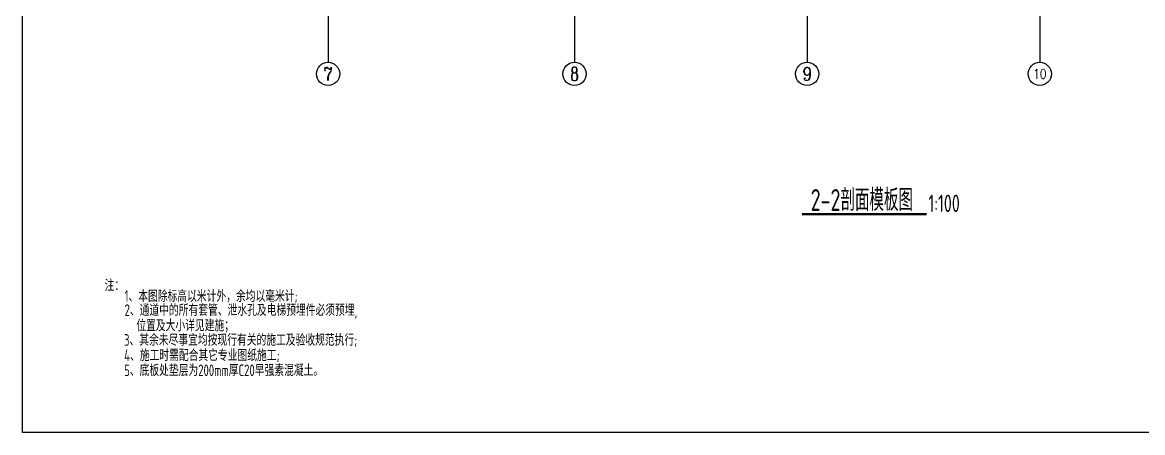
# Model space of a CAD drawing. Header units: millimetres. Extents: x -897614 to 191467, y -439928 to 101803.
# Drawn here: x -444498 to -405972, y -367445 to -353314 of the extents above; entities that cross this region are included whole.
import ezdxf
from ezdxf.enums import TextEntityAlignment as Align

# ---------------------------------------------------------------- set-up
doc = ezdxf.new("R2010")
doc.units = ezdxf.units.MM
doc.header["$LTSCALE"] = 1000
for name, color, linetype in [('AXIS', 3, 'Continuous'), ('DIM_SYMB', 3, 'Continuous'), ('PUB_TEXT', 7, 'Continuous'), ('TEXT(水平)', 7, 'Continuous')]:
    doc.layers.add(name, color=color, linetype=linetype)
doc.layers.add('AXIS_TEXT', color=7, linetype='Continuous', lineweight=18)
doc.layers.add('DY', color=1, linetype='Continuous', plot=False)
doc.styles.add('_TCH_AXIS', font='COMPLEX', dxfattribs={"bigfont": 'GBCBIG'})
doc.styles.add('COMPLEX', font='COMPLEX')
doc.styles.add('TSSD', font='tssdeng.shx', dxfattribs={"width": 0.7, "bigfont": 'tssdchn.shx'})
doc.styles.add('TSSD_Rein', font='tssdeng.shx', dxfattribs={"width": 0.75, "bigfont": 'hztxt.shx'})

# ---------------------------------------------------------------- blocks, each defined once
blk = doc.blocks.new('_axiso')
blk.add_circle((0, 0), 0.5)
at = {"layer": 'AXIS_TEXT', "style": 'COMPLEX', "width": 1.041667}
blk.add_attdef('A', text='', height=0.56, dxfattribs=at).set_placement((-0.25, -0.28), (0.25, -0.28), align=Align.FIT)

msp = doc.modelspace()

# ---------------------------------------------------------------- linework, layer by layer
at = {"layer": 'AXIS'}
for p, q in [((-433984.63665, -352868.85637), (-433984.63665, -354688.70633)), ((-425509.63665, -352868.85637), (-425509.63665, -354688.70633)), ((-417509.63665, -352868.85637), (-417509.63665, -354688.70633)), ((-409509.63665, -352868.85637), (-409509.63665, -354688.70633))]:
    msp.add_line(p, q, dxfattribs=at)
at = {"layer": 'DIM_SYMB', "const_width": 80}
msp.add_lwpolyline([(-417684.2016, -359918.85179), (-413398.8805, -359918.85195)], dxfattribs=at)
at = {"layer": 'DY'}
msp.add_lwpolyline([(-444497.95568, -325444.91535), (-385097.95568, -325444.91535), (-385097.95568, -367444.91535), (-444497.95568, -367444.91535)], close=True, dxfattribs=at)

# ---------------------------------------------------------------- block references
at = {"layer": 'AXIS'}
ref = msp.add_blockref('_axiso', (-433984.63665, -355088.70633), dxfattribs=dict(at, xscale=800, yscale=800, zscale=800))
ref.add_attrib('A', '7', dxfattribs={"layer": 'AXIS_TEXT', "ltscale": 10, "height": 465.94816, "style": '_TCH_AXIS'}).set_placement((-434139.95271, -355321.68041), (-433829.3206, -355321.68041), align=Align.FIT)
ref = msp.add_blockref('_axiso', (-425509.63665, -355088.70633), dxfattribs=dict(at, xscale=800, yscale=800, zscale=800))
ref.add_attrib('A', '8', dxfattribs={"layer": 'AXIS_TEXT', "ltscale": 10, "height": 465.94816, "style": '_TCH_AXIS'}).set_placement((-425664.95271, -355321.68041), (-425354.3206, -355321.68041), align=Align.FIT)
ref = msp.add_blockref('_axiso', (-417509.63665, -355088.70633), dxfattribs=dict(at, xscale=800, yscale=800, zscale=800))
ref.add_attrib('A', '9', dxfattribs={"layer": 'AXIS_TEXT', "ltscale": 10, "height": 465.94816, "style": '_TCH_AXIS'}).set_placement((-417664.95271, -355321.68041), (-417354.3206, -355321.68041), align=Align.FIT)
ref = msp.add_blockref('_axiso', (-409509.63665, -355088.70633), dxfattribs=dict(at, xscale=800, yscale=800, zscale=800))
ref.add_attrib('A', '10', dxfattribs={"layer": 'AXIS_TEXT', "ltscale": 10, "height": 328.445495, "style": '_TCH_AXIS'}).set_placement((-409736.42045, -355252.92908), (-409282.85286, -355252.92908), align=Align.FIT)

# ---------------------------------------------------------------- texts
at = {"layer": 'PUB_TEXT', "style": 'TSSD', "width": 0.7}
for s, height, p in [('2-2剖面模板图', 750, (-417388.12013, -359805.69973)), ('1:100', 600, (-413338.82193, -359849.16976))]:
    msp.add_text(s, height=height, rotation=359.999999146, dxfattribs=at).set_placement(p)
at = {"layer": 'TEXT(水平)', "style": 'TSSD_Rein', "width": 0.7}
for s, p in [('注：', (-441669.02609, -362574.25694)), ('1、本图除标高以米计外，余均以毫米计;', (-440983.71196, -362943.2968)), ('2、通道中的所有套管、泄水孔及电梯预埋件必须预埋,', (-440983.64476, -363425.14191)), ('位置及大小详见建施；    ', (-440580.40491, -363954.41053)), ('3、其余未尽事宜均按现行有关的施工及验收规范执行;    ', (-441002.33543, -364452.8518)), ('4、施工时需配合其它专业图纸施工;    ', (-440997.34175, -364980.96967)), ('5、底板处垫层为200mm厚C20早强素混凝土。    ', (-440997.34175, -365498.28812))]:
    msp.add_text(s, height=400, dxfattribs=at).set_placement(p)

doc.saveas('drawing.dxf')
